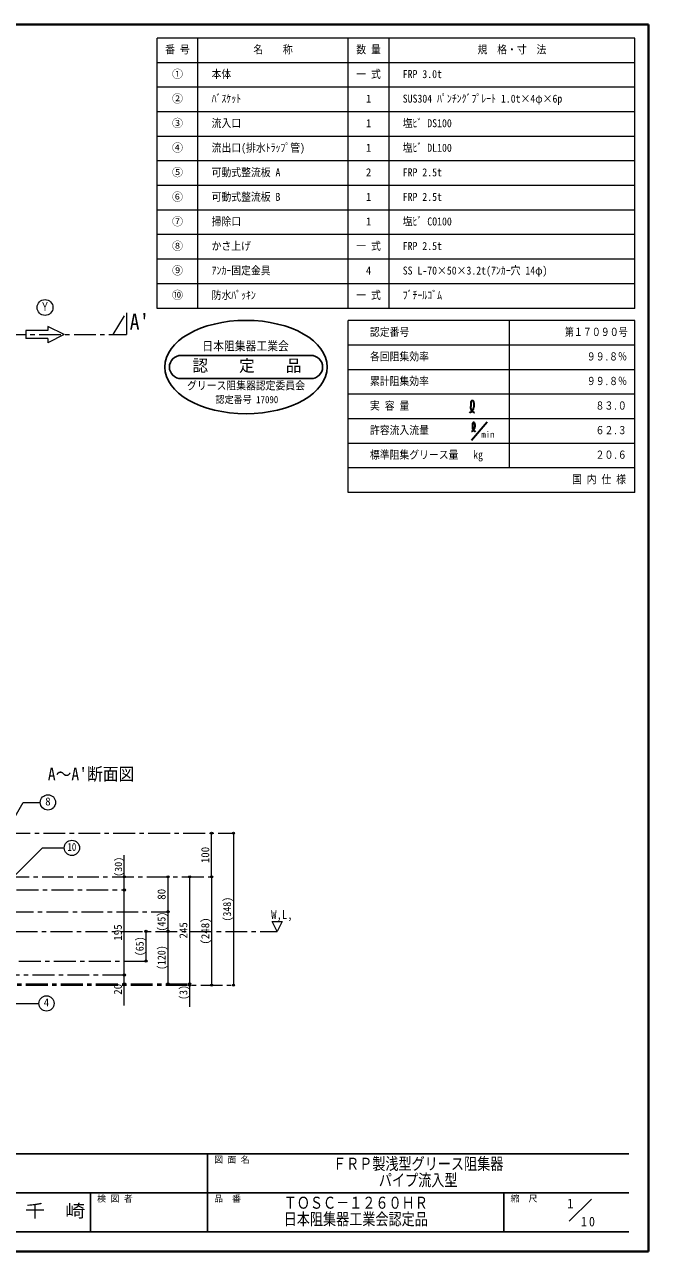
# Model space of a CAD drawing. Units: millimetres at full size, sheet at 1:10; some dimension numbers follow another scale. Extents: x -2115 to 1935, y -1423 to 1387.
# Drawn here: x 507 to 1935, y -1423 to 1387 of the extents above; entities that cross this region are included whole.
import ezdxf
from ezdxf.enums import TextEntityAlignment as Align

# ---------------------------------------------------------------- set-up
doc = ezdxf.new("R2010")
doc.units = ezdxf.units.MM
doc.header["$LTSCALE"] = 10
doc.header["$PDMODE"] = 32
doc.header["$PDSIZE"] = 5
doc.linetypes.add('CHAIN1', pattern=[8, 5, -1, 1, -1])
doc.layers.add('0-0____1', color=4, linetype='Continuous', lineweight=9)
doc.styles.add('ＭＳ ゴシック', font='')
doc.styles.get('ＭＳ ゴシック').set_extended_font_data('MS Gothic')

msp = doc.modelspace()

# ---------------------------------------------------------------- linework, layer by layer
at = {"layer": '0-0____1', "color": 1, "lineweight": 40}
for p, q in [((1934.94, 1386.76), (-2115.06, 1386.76)), ((1934.94, -1423.24), (1934.94, 1386.76)), ((1934.94, -1423.24), (-2115.06, -1423.24))]:
    msp.add_line(p, q, dxfattribs=at)
at = {"layer": '0-0____1', "color": 3, "lineweight": 18}
for p, q in [((1903.69, 1355.51), (809.94, 1355.51)), ((903.69, 736.76), (903.69, 1355.51)), ((1247.44, 736.76), (1247.44, 1355.51)), ((1341.19, 736.76), (1341.19, 1355.51)), ((1903.69, 736.76), (1903.69, 1355.51)), ((1903.69, 1299.26), (809.94, 1299.26)), ((1903.69, 1243.01), (809.94, 1243.01)), ((1903.69, 1186.76), (809.94, 1186.76)), ((1903.69, 1130.51), (809.94, 1130.51)), ((1903.69, 1074.26), (809.94, 1074.26)), ((1903.69, 1018.01), (809.94, 1018.01)), ((1903.69, 961.76), (809.94, 961.76)), ((1903.69, 905.51), (809.94, 905.51)), ((1903.69, 849.26), (809.94, 849.26)), ((1903.69, 793.01), (809.94, 793.01)), ((1903.69, 708.63), (1247.44, 708.63)), ((1247.44, 314.88), (1247.44, 708.63)), ((1616.19, 708.63), (1616.19, 371.13)), ((1903.69, 314.88), (1903.69, 708.63)), ((1903.69, 652.38), (1247.44, 652.38)), ((1903.69, 596.13), (1247.44, 596.13)), ((1903.69, 539.88), (1247.44, 539.88)), ((1903.69, 483.63), (1247.44, 483.63)), ((1903.69, 427.38), (1247.44, 427.38)), ((1903.69, 371.13), (1247.44, 371.13)), ((1903.69, 314.88), (1247.44, 314.88))]:
    msp.add_line(p, q, dxfattribs=at)
at = {"layer": '0-0____1', "linetype": 'CHAIN1'}
for p, q in [((-1060.06, 676.76), (739.94, 676.76)), ((469.94, -465.24), (984.94, -465.24)), ((466.94, -565.24), (934.94, -565.24)), ((248.44, -595.24), (734.94, -595.24)), ((396.94, -645.24), (834.94, -645.24)), ((486.44, -690.24), (1084.94, -690.24)), ((413.94, -758.24), (784.94, -758.24)), ((734.94, -790.24), (231.44, -790.24)), ((429.94, -810.24), (884.94, -810.24)), ((429.94, -813.24), (984.94, -813.24))]:
    msp.add_line(p, q, dxfattribs=at)
at = {"layer": '0-0____1', "color": 7, "lineweight": 18}
for p, q in [((509.94, 686.13), (509.94, 667.38)), ((559.94, 686.13), (509.94, 686.13)), ((559.94, 695.51), (559.94, 686.13)), ((597.44, 676.76), (559.94, 695.51)), ((597.44, 676.76), (559.94, 658.01)), ((559.94, 667.38), (509.94, 667.38)), ((559.94, 667.38), (559.94, 658.01)), ((1096.19, -667.74), (1084.94, -690.24)), ((1753.72, -1353.75), (1804.23, -1303.24))]:
    msp.add_line(p, q, dxfattribs=at)
at = {"layer": '0-0____1', "color": 5, "lineweight": 25}
for p, q in [((1162.44, 628.95), (864.94, 628.95)), ((1162.44, 575.82), (864.94, 575.82))]:
    msp.add_line(p, q, dxfattribs=at)
at = {"layer": '0-0____1', "color": 134, "lineweight": 35}
for p, q in [((1530.07, 455.21), (1530.5, 455.37)), ((1565.58, 475.94), (1530.22, 434.47)), ((1530.5, 455.37), (1531.22, 455.63)), ((1531.22, 455.63), (1531.94, 455.92)), ((1531.94, 455.92), (1532.62, 456.24)), ((1532, 464.57), (1531.97, 463.46)), ((1531.97, 463.46), (1532.01, 462.35)), ((1532.07, 465.69), (1532, 464.57)), ((1532.01, 462.35), (1532.16, 461.28)), ((1532.09, 471.51), (1532.05, 470.75)), ((1532.05, 470.75), (1532.05, 470.02)), ((1532.05, 470.02), (1532.08, 469.3)), ((1532.13, 466.8), (1532.07, 465.69)), ((1532.08, 469.3), (1532.11, 468.58)), ((1532.14, 471.95), (1532.09, 471.51)), ((1532.11, 468.58), (1532.14, 467.86)), ((1532.14, 467.44), (1532.13, 466.8)), ((1532.19, 472.29), (1532.14, 471.95)), ((1532.14, 467.86), (1532.14, 467.44)), ((1532.16, 461.28), (1532.33, 460.67)), ((1532.31, 472.87), (1532.19, 472.29)), ((1532.48, 473.43), (1532.31, 472.87)), ((1532.33, 460.67), (1532.43, 460.38)), ((1532.43, 460.38), (1532.63, 459.88)), ((1532.71, 473.95), (1532.48, 473.43)), ((1532.62, 456.24), (1533.27, 456.6)), ((1532.63, 459.88), (1532.88, 459.4)), ((1533.01, 474.41), (1532.71, 473.95)), ((1532.88, 459.4), (1533.16, 458.94)), ((1533.38, 474.79), (1533.01, 474.41)), ((1533.16, 458.94), (1533.47, 458.5)), ((1533.27, 456.6), (1533.88, 457.01)), ((1533.64, 474.96), (1533.38, 474.79)), ((1533.47, 458.5), (1533.81, 458.08)), ((1533.82, 475.05), (1533.64, 474.96)), ((1533.81, 458.08), (1534.02, 457.85)), ((1534.14, 475.16), (1533.82, 475.05)), ((1533.88, 457.01), (1534.21, 457.28)), ((1534.02, 457.85), (1534.18, 457.68)), ((1534.49, 475.23), (1534.14, 475.16)), ((1534.18, 457.68), (1534.46, 457.41)), ((1534.21, 457.28), (1534.48, 457.54)), ((1534.46, 457.41), (1534.76, 457.15)), ((1534.48, 457.54), (1534.91, 458.02)), ((1534.84, 475.26), (1534.49, 475.23)), ((1534.76, 457.15), (1535.07, 456.91)), ((1535.19, 475.25), (1534.84, 475.26)), ((1534.91, 458.02), (1535.31, 458.55)), ((1535.07, 456.91), (1535.38, 456.68)), ((1535.53, 475.2), (1535.19, 475.25)), ((1535.31, 458.55), (1535.66, 459.11)), ((1535.38, 456.68), (1535.71, 456.46)), ((1535.71, 475.15), (1535.53, 475.2)), ((1535.66, 459.11), (1535.99, 459.7)), ((1536.21, 474.92), (1535.71, 475.15)), ((1535.71, 456.46), (1535.9, 456.34)), ((1535.9, 456.34), (1536.15, 456.19)), ((1535.99, 459.7), (1536.3, 460.31)), ((1536.15, 456.19), (1536.6, 455.96)), ((1536.89, 474.28), (1536.21, 474.92)), ((1536.3, 460.31), (1536.46, 460.67)), ((1536.46, 460.67), (1536.63, 461.04)), ((1536.6, 455.96), (1537.05, 455.74)), ((1536.63, 461.04), (1536.9, 461.67)), ((1537.35, 473.4), (1536.89, 474.28)), ((1536.9, 461.67), (1537.14, 462.32)), ((1537.05, 455.74), (1537.51, 455.53)), ((1537.14, 462.32), (1537.36, 462.96)), ((1537.66, 472.34), (1537.35, 473.4)), ((1537.36, 462.96), (1537.55, 463.6)), ((1537.51, 455.53), (1537.98, 455.33)), ((1537.55, 463.6), (1537.71, 464.25)), ((1537.84, 471.18), (1537.66, 472.34)), ((1537.71, 464.25), (1537.78, 464.62)), ((1537.78, 464.62), (1537.85, 465.04)), ((1537.93, 469.99), (1537.84, 471.18)), ((1537.85, 465.04), (1537.94, 465.76)), ((1537.97, 469.32), (1537.93, 469.99)), ((1537.94, 465.76), (1538, 466.49)), ((1537.99, 468.83), (1537.97, 469.32)), ((1537.98, 455.33), (1538.45, 455.14)), ((1538.01, 468.02), (1537.99, 468.83)), ((1538, 466.49), (1538.02, 467.24)), ((1538.02, 467.24), (1538.01, 468.02)), ((1538.45, 455.14), (1538.72, 455.03))]:
    msp.add_line(p, q, dxfattribs=at)
at = {"layer": '0-0____1'}
for p, q in [((934.94, -565.24), (934.94, -465.24)), ((984.94, -465.24), (984.94, -813.24)), ((734.94, -595.24), (734.94, -515.24)), ((834.94, -565.24), (834.94, -645.24)), ((884.94, -810.24), (884.94, -565.24)), ((934.94, -565.24), (934.94, -813.24)), ((734.94, -790.24), (734.94, -595.24)), ((834.94, -645.24), (834.94, -690.24)), ((784.94, -758.24), (784.94, -690.24)), ((834.94, -690.24), (834.94, -810.24)), ((734.94, -860.24), (734.94, -790.24)), ((884.94, -863.24), (884.94, -810.24))]:
    msp.add_line(p, q, dxfattribs=at)
at = {"layer": '0-0____1', "color": 6, "lineweight": 25}
for p, q in [((-2070.06, -1199.67), (1889.94, -1199.67)), ((925.65, -1378.24), (925.65, -1199.67)), ((1889.94, -1288.95), (-145.77, -1288.95)), ((657.8, -1378.24), (657.8, -1288.95)), ((1604.23, -1378.24), (1604.23, -1288.95)), ((1889.94, -1378.24), (-2070.06, -1378.24))]:
    msp.add_line(p, q, dxfattribs=at)
at = {"layer": '0-0____1', "color": 3, "lineweight": 18}
msp.add_lwpolyline([(1903.69, 736.76), (809.94, 736.76), (809.94, 1355.51)], dxfattribs=at)
at = {"layer": '0-0____1', "linetype": 'CHAIN1'}
msp.add_lwpolyline([(709.94, 676.76), (739.94, 726.76), (739.94, 676.76)], dxfattribs=at)
at = {"layer": '0-0____1', "color": 134, "lineweight": 35}
for points in [[(1525.36, 498.41), (1525.93, 498.61), (1526.9, 498.97), (1527.85, 499.35), (1528.77, 499.77), (1529.63, 500.25), (1530.44, 500.81), (1530.88, 501.17), (1531.24, 501.51), (1531.82, 502.15), (1532.34, 502.86), (1532.82, 503.61), (1533.26, 504.39), (1533.67, 505.2), (1533.89, 505.68), (1534.11, 506.17), (1534.46, 507.02), (1534.79, 507.88), (1535.08, 508.74), (1535.33, 509.59), (1535.54, 510.45), (1535.64, 510.95), (1535.74, 511.5), (1535.86, 512.47), (1535.93, 513.44), (1535.96, 514.44), (1535.95, 515.48), (1535.92, 516.56), (1535.89, 517.21), (1535.85, 518.11), (1535.72, 519.7), (1535.48, 521.24), (1535.07, 522.66), (1534.45, 523.83), (1533.55, 524.68), (1532.89, 524.99), (1532.64, 525.05), (1532.19, 525.13), (1531.72, 525.14), (1531.25, 525.1)], [(1531.25, 525.1), (1530.79, 525.01), (1530.36, 524.85), (1530.13, 524.74), (1529.78, 524.51), (1529.28, 524.01), (1528.88, 523.39), (1528.57, 522.7), (1528.34, 521.95), (1528.19, 521.17), (1528.12, 520.73), (1528.06, 520.13), (1528.01, 519.13), (1528.01, 518.15), (1528.04, 517.19), (1528.08, 516.23), (1528.12, 515.27), (1528.12, 514.71), (1528.1, 513.86), (1528.03, 512.38), (1527.94, 510.89), (1527.89, 509.4), (1527.94, 507.93), (1528.16, 506.49), (1528.37, 505.68), (1528.51, 505.29), (1528.78, 504.63), (1529.1, 504), (1529.48, 503.38), (1529.89, 502.79), (1530.35, 502.23), (1530.63, 501.92), (1530.84, 501.7), (1531.22, 501.34), (1531.61, 500.99), (1532.02, 500.67), (1532.45, 500.36), (1532.88, 500.07), (1533.14, 499.91), (1533.47, 499.72)], [(1533.47, 499.72), (1534.07, 499.4), (1534.67, 499.1), (1535.29, 498.83), (1535.91, 498.56), (1536.53, 498.31), (1536.9, 498.16)]]:
    msp.add_lwpolyline(points, dxfattribs=at)
at = {"layer": '0-0____1', "color": 7, "lineweight": 18}
for points in [[(427.26, -527.18), (503.73, -394.74), (542.79, -394.74)], [(477.53, -568.99), (547.56, -498.96), (597.6, -498.96)], [(1084.94, -690.24), (1073.69, -667.74), (1096.19, -667.74)], [(390.2, -690.4), (485.3, -855.12), (539.46, -855.12)]]:
    msp.add_lwpolyline(points, dxfattribs=at)
for centre, radius in [((553.69, 738.63), 18.12), ((560.29, -394.74), 17.5), ((615.1, -498.96), 17.5), ((556.96, -855.12), 17.5)]:
    msp.add_circle(centre, radius, dxfattribs=at)
at = {"layer": '0-0____1', "color": 5, "lineweight": 25}
for centre, start, end in [((864.94, 602.38), 90, 270), ((1162.44, 602.38), 270, 90)]:
    msp.add_arc(centre, 26.56, start, end, dxfattribs=at)
msp.add_ellipse((1013.69, 602.38), major_axis=(185.94, 0), ratio=0.575, dxfattribs=at)
at = {"layer": '0-0____1', "color": 1}
for p in [(934.94, -465.24), (984.94, -465.24), (734.94, -565.24), (834.94, -565.24), (884.94, -565.24), (934.94, -565.24), (734.94, -595.24), (834.94, -645.24), (784.94, -690.24), (834.94, -690.24), (784.94, -758.24), (734.94, -790.24), (734.94, -810.24), (834.94, -810.24), (884.94, -810.24), (884.94, -813.24), (934.94, -813.24), (984.94, -813.24)]:
    msp.add_point(p, dxfattribs=at)

# ---------------------------------------------------------------- texts
at = {"layer": '0-0____1', "color": 7, "style": 'ＭＳ ゴシック'}
for s, height, width, p in [('番 号', 18.33, 0.9, (828.69, 1314.88)), ('名\u3000\u3000称', 18.33, 0.9, (1030.56, 1314.88)), ('数 量', 18.33, 0.9, (1266.19, 1314.88)), ('規\u3000格・寸\u3000法', 18.33, 0.9, (1543.69, 1314.88)), ('本体', 18.33, 0.9, (934.94, 1258.63)), ('一 式', 18.33, 0.9, (1266.19, 1258.63)), ('FRP 3.0t', 18.33, 0.9, (1372.44, 1258.63)), ('ﾊﾞｽｹｯﾄ', 18.33, 0.9, (934.94, 1202.38)), ('SUS304 ﾊﾟﾝﾁﾝｸﾞﾌﾟﾚｰﾄ 1.0t×4φ×6p', 18.33, 0.9, (1372.44, 1202.38)), ('流入口', 18.33, 0.9, (934.94, 1146.13)), ('塩ﾋﾞ DS100', 18.33, 0.9, (1372.44, 1146.13)), ('流出口(排水ﾄﾗｯﾌﾟ管)', 18.33, 0.9, (934.94, 1089.88)), ('塩ﾋﾞ DL100', 18.33, 0.9, (1372.44, 1089.88)), ('可動式整流板 A', 18.33, 0.9, (934.94, 1033.63)), ('FRP 2.5t', 18.33, 0.9, (1372.44, 1033.63)), ('可動式整流板 B', 18.33, 0.9, (934.94, 977.38)), ('FRP 2.5t', 18.33, 0.9, (1372.44, 977.38)), ('掃除口', 18.33, 0.9, (934.94, 921.13)), ('塩ﾋﾞ CO100', 18.33, 0.9, (1372.44, 921.13)), ('かさ上げ', 18.33, 0.9, (934.94, 864.88)), ('一 式', 18.33, 0.9, (1266.19, 864.88)), ('FRP 2.5t', 18.33, 0.9, (1372.44, 864.88)), ('ｱﾝｶｰ固定金具', 18.33, 0.9, (934.94, 808.63)), ('SS L-70×50×3.2t(ｱﾝｶｰ穴 14φ)', 18.33, 0.9, (1372.44, 808.63)), ('防水ﾊﾟｯｷﾝ', 18.33, 0.9, (934.94, 752.38)), ('一 式', 18.33, 0.9, (1266.19, 752.38)), ('ﾌﾞﾁｰﾙｺﾞﾑ', 18.33, 0.9, (1372.44, 752.38)), ('Ｙ', 20.16, 0.8, (542.44, 724.88)), ("A'", 36.66, 0.9, (747.44, 676.76)), ('認定番号', 18.33, 0.9, (1297.44, 668.01)), ('第１７０９０号', 18.33, 0.8, (1743.69, 668.01)), ('日本阻集器工業会', 20.16, 0.9, (913.69, 634.32)), ('認\u3000\u3000定\u3000\u3000品', 27.49, 0.95, (891.19, 583.63)), ('各回阻集効率', 18.33, 0.9, (1297.44, 611.76)), ('９９.８％', 18.33, 0.8, (1793.69, 611.76)), ('グリース阻集器認定委員会', 18.33, 0.9, (878.69, 545.26)), ('累計阻集効率', 18.33, 0.9, (1297.44, 555.51)), ('９９.８％', 18.33, 0.8, (1793.69, 555.51)), ('認定番号 17090', 16.5, 0.9, (943.69, 514.63)), ('実 容 量', 18.33, 0.9, (1297.44, 499.26)), ('８３.０', 18.33, 0.8, (1813.69, 499.26)), ('許容流入流量', 18.33, 0.9, (1297.44, 443.01)), ('６２.３', 18.33, 0.8, (1813.69, 443.01)), ('標準阻集グリース量\u3000 ㎏', 18.33, 0.9, (1297.44, 386.76)), ('２０.６', 18.33, 0.8, (1813.69, 386.76)), ('国 内 仕 様', 18.33, 0.9, (1759.94, 330.51)), ("A～A'断面図", 29.33, 0.9, (559.94, -353.24)), ('10', 18.33, 0.8, (605.1, -511.46)), ('W,L,', 20.16, 0.9, (1071.19, -667.74)), ('ＦＲＰ製浅型グリース阻集器', 27.49, 0.8, (1212.8, -1244.31)), ('パイプ流入型', 27.49, 0.8, (1317.8, -1281.81)), ('千\u3000崎', 29.33, 1.15, (507.8, -1353.6)), ('ＴＯＳＣ－１２６０ＨＲ', 27.49, 0.8, (1099.94, -1333.6)), ('日本阻集器工業会認定品', 27.49, 0.8, (1099.94, -1371.1))]:
    msp.add_text(s, height=height, dxfattribs=dict(at, width=width)).set_placement(p, align=Align.BOTTOM_LEFT)
for s, height, p in [('①', 18.33, (844.31, 1258.63)), ('②', 18.33, (844.31, 1202.38)), ('1', 18.33, (1288.06, 1202.38)), ('③', 18.33, (844.31, 1146.13)), ('1', 18.33, (1288.06, 1146.13)), ('④', 18.33, (844.31, 1089.88)), ('1', 18.33, (1288.06, 1089.88)), ('⑤', 18.33, (844.31, 1033.63)), ('2', 18.33, (1288.06, 1033.63)), ('⑥', 18.33, (844.31, 977.38)), ('1', 18.33, (1288.06, 977.38)), ('⑦', 18.33, (844.31, 921.13)), ('1', 18.33, (1288.06, 921.13)), ('⑧', 18.33, (844.31, 864.88)), ('⑨', 18.33, (844.31, 808.63)), ('4', 18.33, (1288.06, 808.63)), ('⑩', 18.33, (844.31, 752.38)), ('min', 14.66, (1552.53, 436.3)), ('8', 18.33, (554.04, -407.24)), ('4', 18.33, (550.71, -867.62)), ('図 面 名', 14.66, (940.65, -1224.67)), ('検 図 者', 14.66, (672.8, -1313.95)), ('品\u3000番', 14.66, (940.65, -1313.95)), ('縮\u3000尺', 14.66, (1619.23, -1313.95)), ('1', 21.99, (1748.64, -1330.76))]:
    msp.add_text(s, height=height, dxfattribs=at).set_placement(p, align=Align.BOTTOM_LEFT)
for s, height, p in [('100', 18.33, (934.94, -533.99)), ('(30)', 16.86, (734.94, -565.24)), ('80', 18.33, (834.94, -617.74)), ('245', 18.33, (884.94, -706.49)), ('(248)', 18.33, (934.94, -720.49)), ('195', 18.33, (734.94, -711.49)), ('20', 18.33, (734.94, -835.24))]:
    msp.add_text(s, height=height, rotation=90, dxfattribs=at).set_placement(p, align=Align.BOTTOM_LEFT)
at = {"layer": '0-0____1', "color": 7, "style": 'ＭＳ ゴシック', "width": 0.9}
for s, p in [('(348)', (984.94, -667.37)), ('(45)', (834.94, -690.24)), ('(65)', (784.94, -746.74)), ('(120)', (834.94, -778.37)), ('(3)', (884.94, -846.99))]:
    msp.add_text(s, height=18.33, rotation=90, dxfattribs=at).set_placement(p, align=Align.BOTTOM_LEFT)
at = {"layer": '0-0____1', "color": 7, "insert": (1780.61, -1366.14), "char_height": 21.99, "attachment_point": 7, "style": 'ＭＳ ゴシック'}
msp.add_mtext('\\T1.36;\\W0.9;10', dxfattribs=at)

doc.saveas('drawing.dxf')
